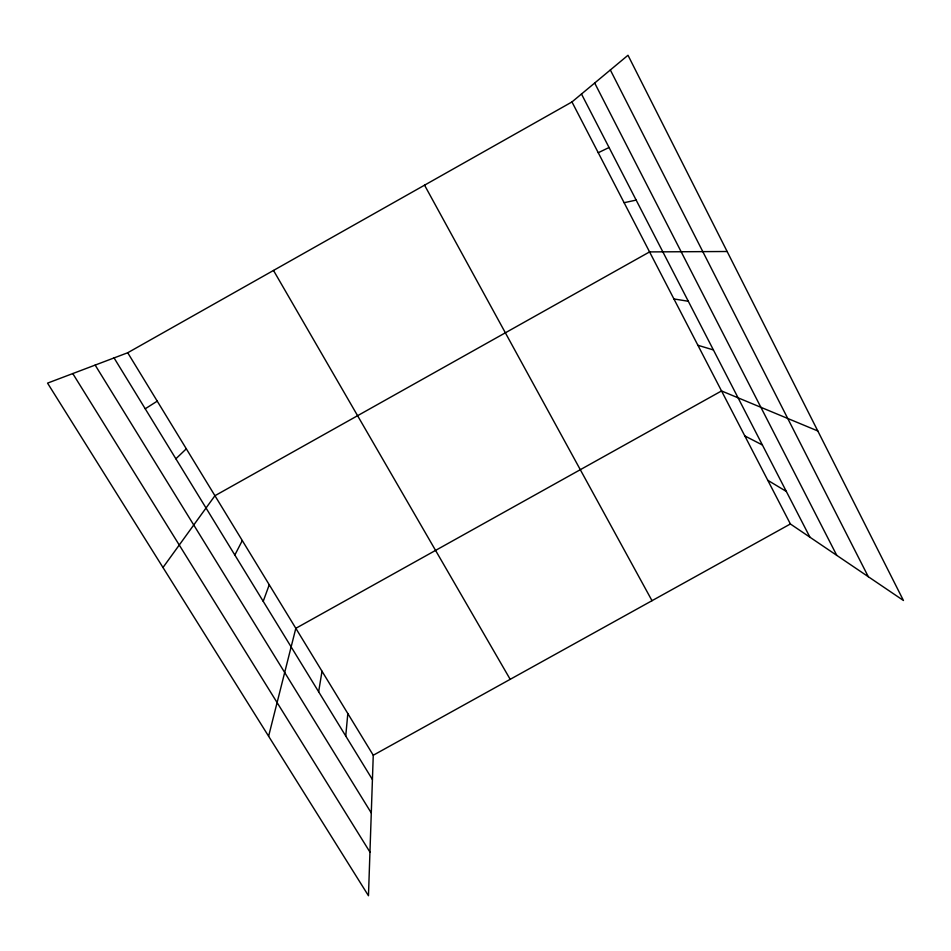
<?xml version="1.0" encoding="UTF-8"?>
<svg xmlns="http://www.w3.org/2000/svg" width="951" height="951" viewBox="0 0 951 951"><rect width="100%" height="100%" fill="white"/><g stroke="black" fill="none" stroke-linecap="round" stroke-linejoin="round"><path stroke-width="1.43" d="M127.719 352.75L373.256 755.249L368.465 895.735L47.55 383.122L127.719 352.75L571.967 101.947L627.993 55.265L903.45 600.497L790.388 523.977L571.967 101.947M345.736 736.015L347.816 713.547M318.644 691.793L322.009 671.24M268.61 736.24L295.82 628.326L721.536 390.944L817.801 430.969M263.213 601.329L269.252 584.77M234.838 555.039L242.291 540.572M162.99 567.509L214.926 495.721L649.581 251.908L727.135 251.504M175.876 458.798L186.313 448.801M145.23 408.775L157.236 401.156M373.256 755.249L790.388 523.977M598.25 152.719L609.056 147.5M624.118 202.706L636.171 200.09M673.926 298.947L688.31 301.265M697.903 345.284L713.393 349.92M744.823 435.938L762.393 444.985M767.766 480.279L786.334 491.441M72.775 373.565L369.951 852.108M95.159 365.089L371.282 812.962M114.061 357.921L372.423 779.558M273.508 270.453L510.188 679.323M424.55 185.172L652.017 600.699M581.489 94.018L809.919 537.196M594.684 83.022L836.773 555.372M610.34 69.982L868.287 576.698"/></g></svg>
